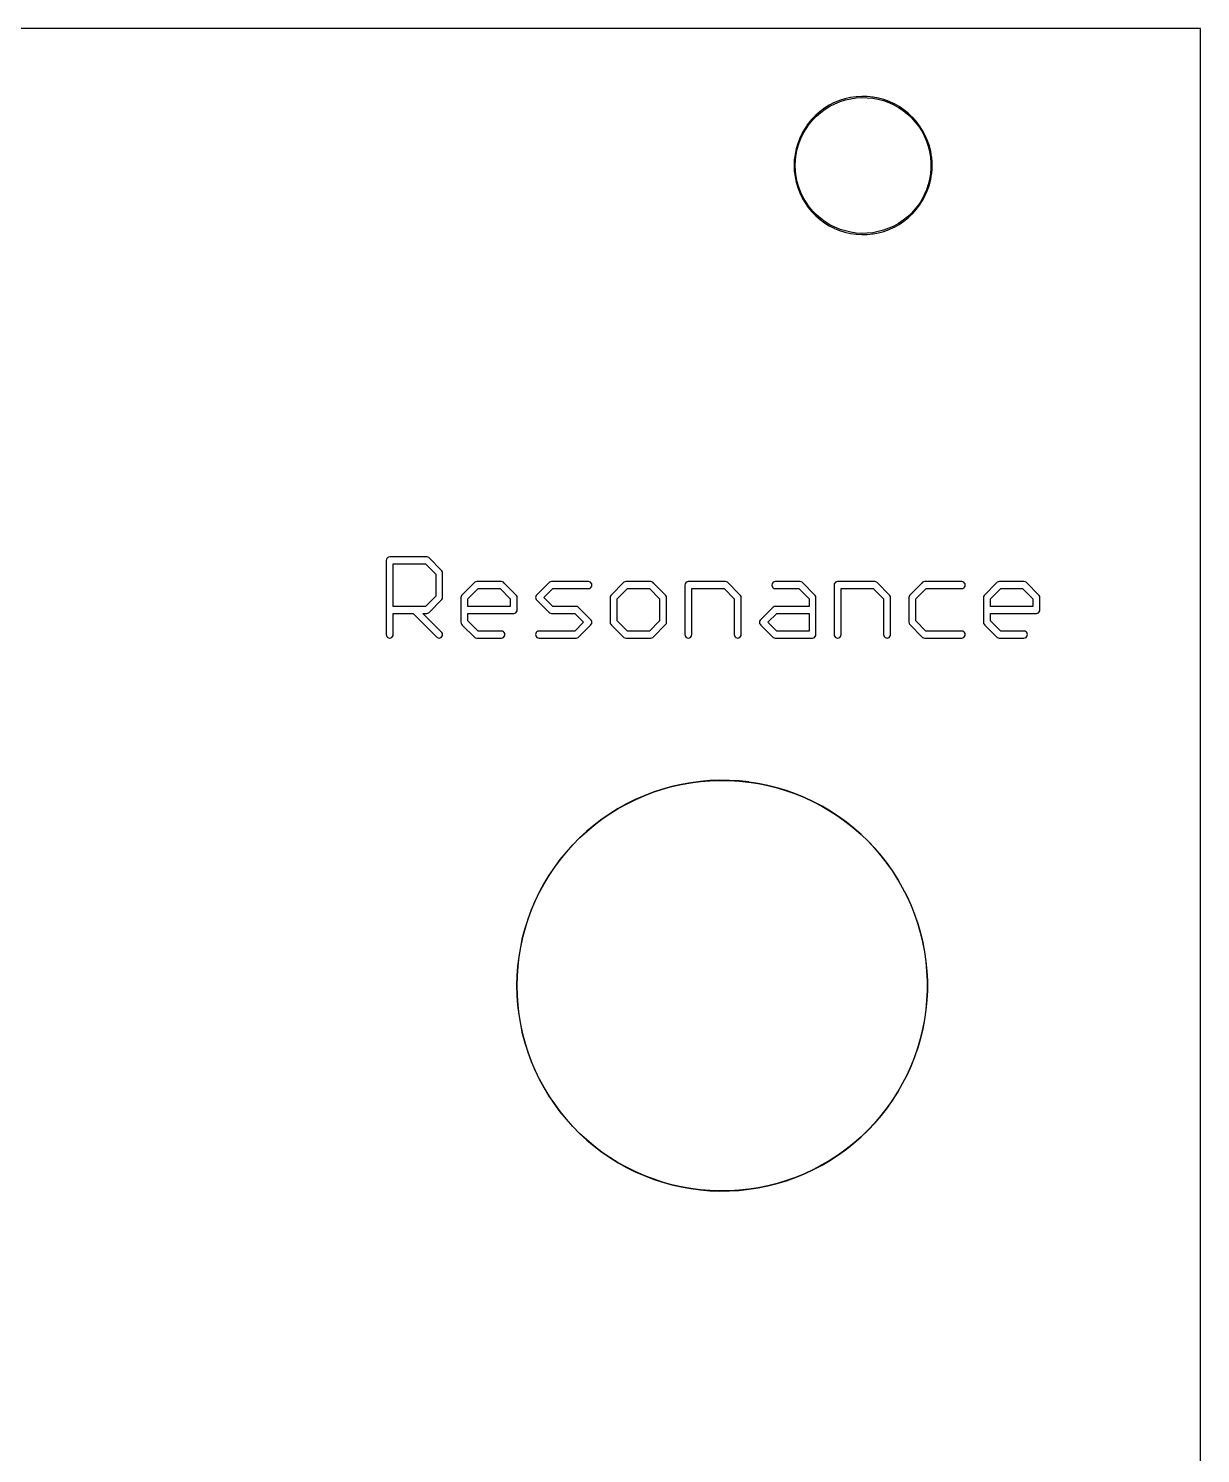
# Model space of a CAD drawing. Extents: x 1 to 62, y 0 to 129.
# Drawn here: x 36.19 to 61.89, y 97.58 to 128.82 of the extents above; entities that cross this region are included whole.
import ezdxf

# ---------------------------------------------------------------- set-up
doc = ezdxf.new("R2010")
doc.units = 0

msp = doc.modelspace()

# ---------------------------------------------------------------- linework, layer by layer
at = {"color": 34, "true_color": 0x008000}
for points in [[(1.27, 0.3175, 0), (61.88964, 0.3175, 0), (61.88964, 128.81864, 0), (1.27, 128.81864, 0), (1.27, 0.3175, 0)], [(54.33822, 127.32257, 0), (54.2163, 127.30479, 0), (54.21237, 127.30417, 0), (54.09299, 127.27623, 0), (53.97615, 127.24067, 0), (53.86185, 127.19495, 0), (53.85831, 127.19315, 0), (53.74909, 127.13727, 0), (53.64495, 127.07377, 0), (53.54843, 127.00011, 0), (53.45445, 126.91883, 0), (53.36528, 126.82966, 0), (53.28908, 126.73568, 0), (53.21796, 126.63662, 0), (53.15446, 126.52994, 0), (53.15266, 126.5264, 0), (53.10186, 126.41464, 0), (53.05614, 126.30034, 0), (53.02312, 126.1835, 0), (52.99772, 126.06412, 0), (52.9971, 126.0602, 0), (52.98185, 125.93828, 0), (52.97677, 125.81636, 0), (52.98185, 125.69443, 0), (52.9971, 125.57252, 0), (52.99772, 125.56859, 0), (53.02312, 125.44921, 0), (53.05614, 125.33237, 0), (53.10186, 125.21807, 0), (53.15266, 125.10631, 0), (53.15446, 125.10277, 0), (53.21796, 124.99609, 0), (53.28908, 124.89703, 0), (53.36528, 124.80305, 0), (53.45445, 124.71388, 0), (53.54843, 124.6326, 0), (53.64495, 124.55894, 0), (53.74909, 124.49544, 0), (53.85831, 124.43956, 0), (53.86185, 124.43776, 0), (53.97615, 124.39204, 0), (54.09299, 124.35648, 0), (54.21237, 124.32854, 0), (54.2163, 124.32792, 0), (54.33822, 124.31013, 0), (54.46014, 124.30252, 0), (54.58205, 124.30506, 0), (54.70398, 124.31776, 0), (54.7079, 124.31838, 0), (54.82982, 124.34124, 0), (54.94666, 124.37172, 0), (55.06096, 124.4149, 0), (55.17272, 124.4657, 0), (55.17626, 124.4675, 0), (55.28294, 124.52592, 0), (55.38454, 124.5945, 0), (55.48106, 124.6707, 0), (55.56996, 124.75452, 0), (55.57277, 124.75733, 0), (55.65405, 124.84877, 0), (55.73025, 124.94529, 0), (55.79629, 125.04943, 0), (55.85217, 125.15865, 0), (55.85397, 125.16219, 0), (55.90477, 125.27395, 0), (55.94287, 125.38825, 0), (55.97335, 125.50763, 0), (55.99367, 125.62955, 0), (55.9943, 125.63348, 0), (56.00446, 125.75539, 0), (56.00446, 125.87732, 0), (55.9943, 125.99924, 0), (55.99367, 126.00316, 0), (55.97335, 126.12508, 0), (55.94287, 126.24446, 0), (55.90477, 126.35876, 0), (55.85397, 126.47052, 0), (55.85217, 126.47406, 0), (55.79629, 126.58328, 0), (55.73025, 126.68742, 0), (55.65405, 126.78394, 0), (55.57277, 126.87538, 0), (55.56996, 126.87819, 0), (55.48106, 126.96201, 0), (55.38454, 127.03821, 0), (55.28294, 127.10679, 0), (55.17626, 127.16521, 0), (55.17272, 127.16701, 0), (55.06096, 127.21781, 0), (54.94666, 127.26099, 0), (54.82982, 127.29147, 0), (54.7079, 127.31433, 0), (54.70398, 127.31495, 0), (54.58205, 127.32766, 0), (54.46014, 127.3302, 0), (54.33822, 127.32257, 0)], [(54.70258, 124.343, 0), (54.58205, 124.33045, 0), (54.46014, 124.32792, 0), (54.33822, 124.33553, 0), (54.21967, 124.35282, 0), (54.10084, 124.38063, 0), (53.984, 124.41619, 0), (53.8698, 124.46187, 0), (53.76402, 124.51599, 0), (53.65988, 124.57949, 0), (53.56336, 124.65315, 0), (53.46938, 124.73443, 0), (53.38583, 124.81798, 0), (53.30963, 124.91196, 0), (53.23851, 125.01102, 0), (53.17582, 125.11634, 0), (53.12601, 125.22592, 0), (53.08029, 125.34022, 0), (53.04727, 125.45706, 0), (53.02221, 125.57485, 0), (53.00725, 125.69443, 0), (53.00218, 125.81636, 0), (53.00725, 125.93828, 0), (53.02221, 126.05785, 0), (53.04727, 126.17565, 0), (53.08029, 126.29249, 0), (53.12601, 126.40679, 0), (53.17582, 126.51637, 0), (53.23851, 126.62169, 0), (53.30963, 126.72075, 0), (53.38583, 126.81473, 0), (53.46938, 126.89828, 0), (53.56336, 126.97956, 0), (53.65988, 127.05322, 0), (53.76402, 127.11672, 0), (53.8698, 127.17084, 0), (53.984, 127.21652, 0), (54.10084, 127.25208, 0), (54.21967, 127.27989, 0), (54.33822, 127.29718, 0), (54.46014, 127.3048, 0), (54.58205, 127.30226, 0), (54.70258, 127.28971, 0), (54.82197, 127.26732, 0), (54.93881, 127.23684, 0), (55.05311, 127.19366, 0), (55.16338, 127.14354, 0), (55.26801, 127.08624, 0), (55.36961, 127.01766, 0), (55.46613, 126.94146, 0), (55.5531, 126.85946, 0), (55.6335, 126.76901, 0), (55.7097, 126.67249, 0), (55.77574, 126.56835, 0), (55.82991, 126.46247, 0), (55.88062, 126.35091, 0), (55.91872, 126.23661, 0), (55.9492, 126.11723, 0), (55.96893, 125.99882, 0), (55.97906, 125.87732, 0), (55.97906, 125.75539, 0), (55.96893, 125.63388, 0), (55.9492, 125.51548, 0), (55.91872, 125.3961, 0), (55.88062, 125.2818, 0), (55.82991, 125.17024, 0), (55.77574, 125.06436, 0), (55.7097, 124.96022, 0), (55.6335, 124.8637, 0), (55.5531, 124.77325, 0), (55.46613, 124.69125, 0), (55.36961, 124.61505, 0), (55.26801, 124.54647, 0), (55.16338, 124.48917, 0), (55.05311, 124.43905, 0), (54.93881, 124.39587, 0), (54.82197, 124.36539, 0), (54.70258, 124.343, 0)], [(44.94598, 116.00298, 0), (44.96722, 116.01381, 0), (45.25586, 116.30245, 0), (45.26669, 116.32369, 0), (45.27042, 116.34723, 0), (45.27042, 116.88825, 0), (45.26669, 116.9118, 0), (45.25586, 116.93304, 0), (44.96722, 117.22168, 0), (44.94598, 117.23251, 0), (44.92243, 117.23623, 0), (44.10964, 117.23623, 0), (44.08609, 117.23251, 0), (44.06485, 117.22168, 0), (44.04799, 117.20482, 0), (44.03716, 117.18358, 0), (44.03344, 117.16003, 0), (44.03344, 115.53444, 0), (44.03716, 115.51089, 0), (44.04799, 115.48965, 0), (44.06485, 115.47279, 0), (44.08609, 115.46196, 0), (44.10964, 115.45824, 0), (44.13318, 115.46196, 0), (44.15442, 115.47279, 0), (44.17128, 115.48965, 0), (44.18211, 115.51089, 0), (44.18584, 115.53444, 0), (44.18584, 115.99925, 0), (44.6205, 115.99925, 0), (45.14943, 115.47279, 0), (45.17067, 115.46196, 0), (45.19422, 115.45824, 0), (45.21776, 115.46196, 0), (45.239, 115.47279, 0), (45.25586, 115.48965, 0), (45.26669, 115.51089, 0), (45.27042, 115.53444, 0), (45.26669, 115.55798, 0), (45.25586, 115.57922, 0), (45.239, 115.59608, 0), (44.83394, 115.99925, 0), (44.92243, 115.99925, 0), (44.94598, 116.00298, 0)], [(44.8922, 116.15165, 0), (44.18584, 116.15165, 0), (44.18584, 117.08383, 0), (44.89221, 117.08383, 0), (45.11802, 116.85802, 0), (45.11802, 116.37747, 0), (44.8922, 116.15165, 0)], [(46.85352, 116.00298, 0), (46.87476, 116.01381, 0), (46.89162, 116.03067, 0), (46.90245, 116.05191, 0), (46.90617, 116.07545, 0), (46.90617, 116.34723, 0), (46.90245, 116.37078, 0), (46.89162, 116.39202, 0), (46.62238, 116.6638, 0), (46.60552, 116.68066, 0), (46.58428, 116.69149, 0), (46.56074, 116.69522, 0), (46.01718, 116.69522, 0), (45.99363, 116.69149, 0), (45.97239, 116.68066, 0), (45.68375, 116.39202, 0), (45.67292, 116.37078, 0), (45.6692, 116.34723, 0), (45.6692, 115.80367, 0), (45.67292, 115.78013, 0), (45.68375, 115.75889, 0), (45.70061, 115.74203, 0), (45.97239, 115.47279, 0), (45.99363, 115.46196, 0), (46.01718, 115.45824, 0), (46.56074, 115.45824, 0), (46.58428, 115.46196, 0), (46.60552, 115.47279, 0), (46.62238, 115.48965, 0), (46.63321, 115.51089, 0), (46.63694, 115.53444, 0), (46.63321, 115.55798, 0), (46.62238, 115.57922, 0), (46.60552, 115.59608, 0), (46.58428, 115.60691, 0), (46.56074, 115.61064, 0), (46.04726, 115.61064, 0), (45.8216, 115.83419, 0), (45.8216, 115.99925, 0), (46.82997, 115.99925, 0), (46.85352, 116.00298, 0)], [(46.75377, 116.15165, 0), (45.8216, 116.15165, 0), (45.8216, 116.31701, 0), (46.04741, 116.54282, 0), (46.53021, 116.54282, 0), (46.75377, 116.31715, 0), (46.75377, 116.15165, 0)], [(47.68571, 116.15165, 0), (47.49013, 116.34724, 0), (47.68571, 116.54282, 0), (48.46827, 116.54282, 0), (48.49182, 116.54654, 0), (48.51306, 116.55737, 0), (48.52992, 116.57423, 0), (48.54075, 116.59547, 0), (48.54447, 116.61902, 0), (48.54075, 116.64256, 0), (48.52992, 116.6638, 0), (48.51306, 116.68066, 0), (48.49182, 116.69149, 0), (48.46827, 116.69522, 0), (47.65548, 116.69522, 0), (47.63193, 116.69149, 0), (47.61069, 116.68066, 0), (47.32205, 116.39202, 0), (47.31122, 116.37078, 0), (47.3075, 116.34723, 0), (47.31122, 116.32369, 0), (47.32205, 116.30245, 0), (47.61069, 116.01381, 0), (47.63193, 116.00298, 0), (47.65548, 115.99925, 0), (48.16627, 115.99925, 0), (48.36156, 115.80396, 0), (48.16641, 115.61064, 0), (47.3837, 115.61064, 0), (47.36015, 115.60691, 0), (47.33891, 115.59608, 0), (47.32205, 115.57922, 0), (47.31122, 115.55798, 0), (47.3075, 115.53444, 0), (47.31122, 115.51089, 0), (47.32205, 115.48965, 0), (47.33891, 115.47279, 0), (47.36015, 115.46196, 0), (47.3837, 115.45824, 0), (48.19649, 115.45824, 0), (48.22004, 115.46196, 0), (48.24128, 115.47279, 0), (48.51306, 115.74203, 0), (48.52992, 115.75889, 0), (48.54075, 115.78013, 0), (48.54447, 115.80367, 0), (48.54075, 115.82722, 0), (48.52992, 115.84846, 0), (48.24128, 116.1371, 0), (48.22004, 116.14793, 0), (48.19649, 116.15165, 0), (47.68571, 116.15165, 0)], [(50.16568, 115.75889, 0), (50.17651, 115.78013, 0), (50.18024, 115.80367, 0), (50.18024, 116.34723, 0), (50.17651, 116.37078, 0), (50.16568, 116.39202, 0), (49.89644, 116.6638, 0), (49.87958, 116.68066, 0), (49.85834, 116.69149, 0), (49.83479, 116.69522, 0), (49.29124, 116.69522, 0), (49.26769, 116.69149, 0), (49.24645, 116.68066, 0), (48.95781, 116.39202, 0), (48.94698, 116.37078, 0), (48.94325, 116.34723, 0), (48.94325, 115.80367, 0), (48.94698, 115.78013, 0), (48.95781, 115.75889, 0), (48.97467, 115.74203, 0), (49.24645, 115.47279, 0), (49.26769, 115.46196, 0), (49.29124, 115.45824, 0), (49.83479, 115.45824, 0), (49.85834, 115.46196, 0), (49.87958, 115.47279, 0), (50.16568, 115.75889, 0)], [(49.80457, 115.61064, 0), (49.32132, 115.61064, 0), (49.09565, 115.8342, 0), (49.09565, 116.317, 0), (49.32147, 116.54282, 0), (49.80427, 116.54282, 0), (50.02784, 116.31714, 0), (50.02784, 115.83391, 0), (49.80457, 115.61064, 0)], [(50.65776, 116.69522, 0), (50.63421, 116.69149, 0), (50.61297, 116.68066, 0), (50.59611, 116.6638, 0), (50.58528, 116.64256, 0), (50.58156, 116.61902, 0), (50.58156, 115.53444, 0), (50.58528, 115.51089, 0), (50.59611, 115.48965, 0), (50.61297, 115.47279, 0), (50.63421, 115.46196, 0), (50.65776, 115.45824, 0), (50.6813, 115.46196, 0), (50.70254, 115.47279, 0), (50.7194, 115.48965, 0), (50.73023, 115.51089, 0), (50.73396, 115.53444, 0), (50.73396, 116.54282, 0), (51.44032, 116.54282, 0), (51.66614, 116.317, 0), (51.66614, 115.53444, 0), (51.66986, 115.51089, 0), (51.68069, 115.48965, 0), (51.69755, 115.47279, 0), (51.71879, 115.46196, 0), (51.74234, 115.45824, 0), (51.76588, 115.46196, 0), (51.78712, 115.47279, 0), (51.80398, 115.48965, 0), (51.81481, 115.51089, 0), (51.81854, 115.53444, 0), (51.81854, 116.34723, 0), (51.81481, 116.37078, 0), (51.80398, 116.39202, 0), (51.51534, 116.68066, 0), (51.4941, 116.69149, 0), (51.47056, 116.69522, 0), (50.65776, 116.69522, 0)], [(52.5653, 116.69522, 0), (52.54175, 116.69149, 0), (52.52051, 116.68066, 0), (52.50365, 116.6638, 0), (52.49282, 116.64256, 0), (52.4891, 116.61902, 0), (52.49282, 116.59547, 0), (52.50365, 116.57423, 0), (52.52051, 116.55737, 0), (52.54175, 116.54654, 0), (52.5653, 116.54282, 0), (53.07862, 116.54282, 0), (53.30443, 116.31701, 0), (53.30443, 116.15165, 0), (52.5653, 116.15165, 0), (52.54175, 116.14793, 0), (52.52051, 116.1371, 0), (52.23187, 115.84846, 0), (52.22104, 115.82722, 0), (52.21732, 115.80367, 0), (52.22104, 115.78013, 0), (52.23187, 115.75889, 0), (52.24873, 115.74203, 0), (52.52051, 115.47279, 0), (52.54175, 115.46196, 0), (52.5653, 115.45824, 0), (53.38063, 115.45824, 0), (53.40418, 115.46196, 0), (53.42542, 115.47279, 0), (53.44228, 115.48965, 0), (53.45311, 115.51089, 0), (53.45683, 115.53444, 0), (53.45683, 116.34723, 0), (53.45311, 116.37078, 0), (53.44228, 116.39202, 0), (53.15364, 116.68066, 0), (53.1324, 116.69149, 0), (53.10886, 116.69522, 0), (52.5653, 116.69522, 0)], [(53.93181, 116.69522, 0), (53.90827, 116.69149, 0), (53.88703, 116.68066, 0), (53.87017, 116.6638, 0), (53.85934, 116.64256, 0), (53.85561, 116.61902, 0), (53.85561, 115.53444, 0), (53.85934, 115.51089, 0), (53.87017, 115.48965, 0), (53.88703, 115.47279, 0), (53.90827, 115.46196, 0), (53.93181, 115.45824, 0), (53.95536, 115.46196, 0), (53.9766, 115.47279, 0), (53.99346, 115.48965, 0), (54.00429, 115.51089, 0), (54.00801, 115.53444, 0), (54.00801, 116.54282, 0), (54.71438, 116.54282, 0), (54.9402, 116.317, 0), (54.9402, 115.53444, 0), (54.94392, 115.51089, 0), (54.95475, 115.48965, 0), (54.97161, 115.47279, 0), (54.99285, 115.46196, 0), (55.0164, 115.45824, 0), (55.03994, 115.46196, 0), (55.06118, 115.47279, 0), (55.07804, 115.48965, 0), (55.08887, 115.51089, 0), (55.0926, 115.53444, 0), (55.0926, 116.34723, 0), (55.08887, 116.37078, 0), (55.07804, 116.39202, 0), (54.7894, 116.68066, 0), (54.76816, 116.69149, 0), (54.74462, 116.69522, 0), (53.93181, 116.69522, 0)], [(55.79457, 115.47279, 0), (55.81581, 115.46196, 0), (55.83935, 115.45824, 0), (56.6547, 115.45824, 0), (56.67824, 115.46196, 0), (56.69948, 115.47279, 0), (56.71634, 115.48965, 0), (56.72717, 115.51089, 0), (56.7309, 115.53444, 0), (56.72717, 115.55798, 0), (56.71634, 115.57922, 0), (56.69948, 115.59608, 0), (56.67824, 115.60691, 0), (56.6547, 115.61064, 0), (55.86958, 115.61064, 0), (55.64632, 115.8339, 0), (55.64632, 116.31715, 0), (55.86988, 116.54282, 0), (56.6547, 116.54282, 0), (56.67824, 116.54654, 0), (56.69948, 116.55737, 0), (56.71634, 116.57423, 0), (56.72717, 116.59547, 0), (56.7309, 116.61902, 0), (56.72717, 116.64256, 0), (56.71634, 116.6638, 0), (56.69948, 116.68066, 0), (56.67824, 116.69149, 0), (56.6547, 116.69522, 0), (55.83935, 116.69522, 0), (55.81581, 116.69149, 0), (55.79457, 116.68066, 0), (55.77771, 116.6638, 0), (55.50847, 116.39202, 0), (55.49764, 116.37078, 0), (55.49392, 116.34723, 0), (55.49392, 115.80367, 0), (55.49764, 115.78013, 0), (55.50847, 115.75889, 0), (55.79457, 115.47279, 0)], [(58.314, 116.00298, 0), (58.33524, 116.01381, 0), (58.3521, 116.03067, 0), (58.36293, 116.05191, 0), (58.36666, 116.07545, 0), (58.36666, 116.34723, 0), (58.36293, 116.37078, 0), (58.3521, 116.39202, 0), (58.06346, 116.68066, 0), (58.04222, 116.69149, 0), (58.01867, 116.69522, 0), (57.47766, 116.69522, 0), (57.45411, 116.69149, 0), (57.43287, 116.68066, 0), (57.14423, 116.39202, 0), (57.1334, 116.37078, 0), (57.12968, 116.34723, 0), (57.12968, 115.80367, 0), (57.1334, 115.78013, 0), (57.14423, 115.75889, 0), (57.16109, 115.74203, 0), (57.43287, 115.47279, 0), (57.45411, 115.46196, 0), (57.47766, 115.45824, 0), (58.01867, 115.45824, 0), (58.04222, 115.46196, 0), (58.06346, 115.47279, 0), (58.08032, 115.48965, 0), (58.09115, 115.51089, 0), (58.09487, 115.53444, 0), (58.09115, 115.55798, 0), (58.08032, 115.57922, 0), (58.06346, 115.59608, 0), (58.04222, 115.60691, 0), (58.01867, 115.61064, 0), (57.50774, 115.61064, 0), (57.28208, 115.83419, 0), (57.28208, 115.99925, 0), (58.29046, 115.99925, 0), (58.314, 116.00298, 0)], [(58.21426, 116.15165, 0), (57.28208, 116.15165, 0), (57.28208, 116.31701, 0), (57.50789, 116.54282, 0), (57.98844, 116.54282, 0), (58.21426, 116.317, 0), (58.21426, 116.15165, 0)], [(53.30443, 115.61064, 0), (52.59538, 115.61064, 0), (52.40023, 115.80396, 0), (52.59552, 115.99925, 0), (53.30443, 115.99925, 0), (53.30443, 115.61064, 0)], [(51.13274, 112.33277, 0), (50.92191, 112.31499, 0), (50.71109, 112.28705, 0), (50.7107, 112.28698, 0), (50.50242, 112.24888, 0), (50.29414, 112.20316, 0), (50.0884, 112.14474, 0), (49.88774, 112.0787, 0), (49.68962, 112.0025, 0), (49.49404, 111.91614, 0), (49.30354, 111.82216, 0), (49.30319, 111.82198, 0), (49.11777, 111.72038, 0), (48.93743, 111.60608, 0), (48.76217, 111.4867, 0), (48.59199, 111.35716, 0), (48.42943, 111.22254, 0), (48.27195, 111.07776, 0), (48.27167, 111.07748, 0), (48.12435, 110.92508, 0), (47.98211, 110.7676, 0), (47.84749, 110.6025, 0), (47.72049, 110.43232, 0), (47.60111, 110.25706, 0), (47.49189, 110.07418, 0), (47.39029, 109.88622, 0), (47.39011, 109.88587, 0), (47.29867, 109.69537, 0), (47.21485, 109.49979, 0), (47.14119, 109.29913, 0), (47.07769, 109.09847, 0), (47.02181, 108.89273, 0), (46.97863, 108.68445, 0), (46.94307, 108.47363, 0), (46.94301, 108.47323, 0), (46.91761, 108.26242, 0), (46.90237, 108.05159, 0), (46.89729, 107.83823, 0), (46.90237, 107.62487, 0), (46.91761, 107.41406, 0), (46.94301, 107.20324, 0), (46.94307, 107.20284, 0), (46.97863, 106.99202, 0), (47.02181, 106.78374, 0), (47.07769, 106.578, 0), (47.14119, 106.37734, 0), (47.21485, 106.17668, 0), (47.29867, 105.9811, 0), (47.39011, 105.7906, 0), (47.39029, 105.79025, 0), (47.49189, 105.60229, 0), (47.60111, 105.41941, 0), (47.72049, 105.24415, 0), (47.84749, 105.07397, 0), (47.98211, 104.90887, 0), (48.12435, 104.75139, 0), (48.27167, 104.59899, 0), (48.27195, 104.59871, 0), (48.42943, 104.45393, 0), (48.59199, 104.31931, 0), (48.76217, 104.18977, 0), (48.93743, 104.07039, 0), (49.11777, 103.95609, 0), (49.30319, 103.85449, 0), (49.30354, 103.85431, 0), (49.49404, 103.76033, 0), (49.68962, 103.67397, 0), (49.88774, 103.59777, 0), (50.0884, 103.53173, 0), (50.29414, 103.47331, 0), (50.50242, 103.42759, 0), (50.7107, 103.38949, 0), (50.71109, 103.38942, 0), (50.92191, 103.36148, 0), (51.13274, 103.3437, 0), (51.3461, 103.33608, 0), (51.55946, 103.33863, 0), (51.77027, 103.35132, 0), (51.98364, 103.37418, 0), (51.98403, 103.37425, 0), (52.19231, 103.40727, 0), (52.40059, 103.44791, 0), (52.60633, 103.50125, 0), (52.81207, 103.56221, 0), (53.01019, 103.63333, 0), (53.20831, 103.71461, 0), (53.40135, 103.80605, 0), (53.4017, 103.80623, 0), (53.58966, 103.90529, 0), (53.77254, 104.01197, 0), (53.95034, 104.12881, 0), (54.12306, 104.25327, 0), (54.28816, 104.38535, 0), (54.44818, 104.52505, 0), (54.60058, 104.67237, 0), (54.60086, 104.67265, 0), (54.74818, 104.82759, 0), (54.88534, 104.99015, 0), (55.01742, 105.15779, 0), (55.13934, 105.33051, 0), (55.25364, 105.51085, 0), (55.35778, 105.69627, 0), (55.45684, 105.88423, 0), (55.45702, 105.88458, 0), (55.54338, 106.07762, 0), (55.62212, 106.27574, 0), (55.6907, 106.4764, 0), (55.75166, 106.68214, 0), (55.79992, 106.88788, 0), (55.84056, 107.09616, 0), (55.84062, 107.09656, 0), (55.87111, 107.30738, 0), (55.89143, 107.52074, 0), (55.90159, 107.73155, 0), (55.90159, 107.94491, 0), (55.89143, 108.15574, 0), (55.87111, 108.36909, 0), (55.84062, 108.57991, 0), (55.84056, 108.58031, 0), (55.79992, 108.78859, 0), (55.75166, 108.99433, 0), (55.6907, 109.20007, 0), (55.62212, 109.40073, 0), (55.54338, 109.59885, 0), (55.45702, 109.79189, 0), (55.45684, 109.79224, 0), (55.35796, 109.97985, 0), (55.35778, 109.9802, 0), (55.25364, 110.16562, 0), (55.13934, 110.34596, 0), (55.01742, 110.51868, 0), (54.88534, 110.68632, 0), (54.74818, 110.84888, 0), (54.60086, 111.00382, 0), (54.60058, 111.0041, 0), (54.44818, 111.15142, 0), (54.28816, 111.29112, 0), (54.12306, 111.4232, 0), (53.95034, 111.54766, 0), (53.77254, 111.6645, 0), (53.58966, 111.77118, 0), (53.4017, 111.87024, 0), (53.40135, 111.87042, 0), (53.20831, 111.96186, 0), (53.01019, 112.04314, 0), (52.81207, 112.11426, 0), (52.60633, 112.17522, 0), (52.40059, 112.22856, 0), (52.19231, 112.2692, 0), (52.19192, 112.26927, 0), (52.1919, 112.26927, 0), (51.98403, 112.30222, 0), (51.98364, 112.30228, 0), (51.77027, 112.32515, 0), (51.55946, 112.33784, 0), (51.3461, 112.34038, 0), (51.13274, 112.33277, 0)], [(51.77027, 103.35387, 0), (51.55946, 103.34117, 0), (51.3461, 103.33863, 0), (51.13274, 103.34625, 0), (50.92191, 103.36403, 0), (50.71115, 103.39196, 0), (50.50321, 103.43, 0), (50.29493, 103.47572, 0), (50.08919, 103.53414, 0), (49.88853, 103.60018, 0), (49.69041, 103.67638, 0), (49.49483, 103.76274, 0), (49.30455, 103.85661, 0), (49.11926, 103.95814, 0), (48.93892, 104.07244, 0), (48.76366, 104.19182, 0), (48.59348, 104.32136, 0), (48.43092, 104.45598, 0), (48.27352, 104.60068, 0), (48.1264, 104.75288, 0), (47.98416, 104.91036, 0), (47.84954, 105.07546, 0), (47.72254, 105.24564, 0), (47.60316, 105.4209, 0), (47.49394, 105.60378, 0), (47.39245, 105.79154, 0), (47.30108, 105.98189, 0), (47.21726, 106.17747, 0), (47.1436, 106.37813, 0), (47.0801, 106.57879, 0), (47.02422, 106.78453, 0), (46.98104, 106.99281, 0), (46.94555, 107.20323, 0), (46.94555, 107.20324, 0), (46.92014, 107.41406, 0), (46.9049, 107.62487, 0), (46.89982, 107.83823, 0), (46.9049, 108.05159, 0), (46.92014, 108.26242, 0), (46.94555, 108.47323, 0), (46.98104, 108.68366, 0), (47.02422, 108.89194, 0), (47.0801, 109.09768, 0), (47.1436, 109.29834, 0), (47.21726, 109.499, 0), (47.30108, 109.69458, 0), (47.39245, 109.88493, 0), (47.49394, 110.07269, 0), (47.60316, 110.25557, 0), (47.72254, 110.43083, 0), (47.84954, 110.60101, 0), (47.98416, 110.76611, 0), (48.1264, 110.92359, 0), (48.27352, 111.07579, 0), (48.43092, 111.22049, 0), (48.59348, 111.35511, 0), (48.76366, 111.48465, 0), (48.93892, 111.60403, 0), (49.11926, 111.71833, 0), (49.30455, 111.81986, 0), (49.49483, 111.91373, 0), (49.69041, 112.00009, 0), (49.88853, 112.07629, 0), (50.08919, 112.14233, 0), (50.29493, 112.20075, 0), (50.50321, 112.24647, 0), (50.71135, 112.28454, 0), (50.92191, 112.31245, 0), (51.13274, 112.33023, 0), (51.3461, 112.33784, 0), (51.55946, 112.3353, 0), (51.77027, 112.32261, 0), (51.98364, 112.29974, 0), (51.98366, 112.29974, 0), (52.19152, 112.26679, 0), (52.3998, 112.22615, 0), (52.60554, 112.17281, 0), (52.81128, 112.11185, 0), (53.0094, 112.04073, 0), (53.20752, 111.95945, 0), (53.40048, 111.86805, 0), (53.58817, 111.76913, 0), (53.77105, 111.66245, 0), (53.94885, 111.54561, 0), (54.12157, 111.42115, 0), (54.28667, 111.28907, 0), (54.44669, 111.14937, 0), (54.59892, 111.00221, 0), (54.74613, 110.84739, 0), (54.88329, 110.68483, 0), (55.01537, 110.51719, 0), (55.13729, 110.34447, 0), (55.25159, 110.16413, 0), (55.35573, 109.97871, 0), (55.45464, 109.79104, 0), (55.54097, 109.59806, 0), (55.61971, 109.39994, 0), (55.68829, 109.19928, 0), (55.74925, 108.99354, 0), (55.79751, 108.7878, 0), (55.8381, 108.57979, 0), (55.86857, 108.36909, 0), (55.88889, 108.15574, 0), (55.89905, 107.94491, 0), (55.89905, 107.73155, 0), (55.88889, 107.52074, 0), (55.86857, 107.30738, 0), (55.8381, 107.09668, 0), (55.79751, 106.88867, 0), (55.74925, 106.68293, 0), (55.68829, 106.47719, 0), (55.61971, 106.27653, 0), (55.54097, 106.07841, 0), (55.45461, 105.88537, 0), (55.35573, 105.69776, 0), (55.25159, 105.51234, 0), (55.13729, 105.332, 0), (55.01537, 105.15928, 0), (54.88329, 104.99164, 0), (54.74613, 104.82908, 0), (54.59892, 104.67426, 0), (54.44669, 104.5271, 0), (54.28667, 104.3874, 0), (54.12157, 104.25532, 0), (53.94885, 104.13086, 0), (53.77105, 104.01402, 0), (53.58817, 103.90734, 0), (53.40048, 103.80842, 0), (53.20752, 103.71702, 0), (53.0094, 103.63574, 0), (52.81128, 103.56462, 0), (52.60554, 103.50366, 0), (52.3998, 103.45032, 0), (52.19152, 103.40968, 0), (51.98366, 103.37673, 0), (51.98364, 103.37673, 0), (51.77027, 103.35387, 0)]]:
    msp.add_polyline3d(points, close=True, dxfattribs=at)
at = {"color": 5, "true_color": 0x0000ff}
msp.add_polyline3d([(61.88963, 0.3175, 0), (61.88963, 128.81863, 0), (1.27, 128.81863, 0), (1.27, 0.3175, 0), (61.88963, 0.3175, 0)], close=True, dxfattribs=at)

doc.saveas('drawing.dxf')
